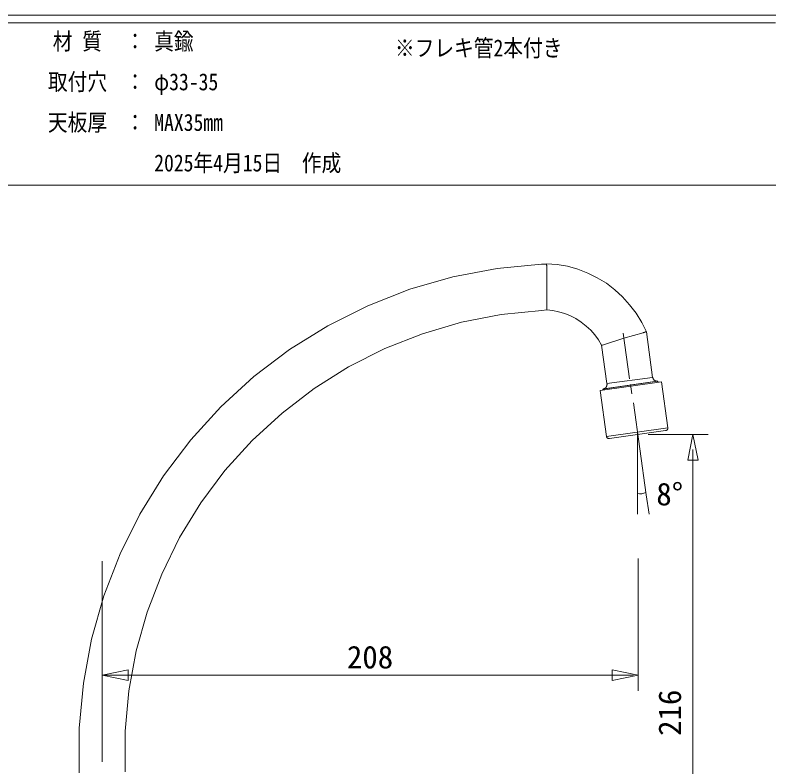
# Model space of a CAD drawing. Units: millimetres, scale not verified. Extents: x -305 to 302, y -412 to 405.
# Drawn here: x 6.4 to 301.5, y 92.3 to 384 of the extents above; entities that cross this region are included whole.
import ezdxf
from ezdxf.enums import TextEntityAlignment as Align

# ---------------------------------------------------------------- set-up
doc = ezdxf.new("R2010")
doc.units = ezdxf.units.MM
doc.header["$LTSCALE"] = 3
doc.layers.add('0-0', color=7, linetype='Continuous', lineweight=18)
doc.layers.add('F-0', color=7, linetype='Continuous', lineweight=15)
doc.styles.add('ＭＳ ゴシック', font='')
doc.styles.get('ＭＳ ゴシック').set_extended_font_data('MS Gothic')

msp = doc.modelspace()

# ---------------------------------------------------------------- linework, layer by layer
at = {"layer": '0-0', "lineweight": 15}
for p, q in [((210.624, 287.326), (212.544, 287.326)), ((212.544, 287.326), (212.559, 287.214)), ((210.709, 269.461), (212.622, 269.706)), ((248.775, 215.69), (251.29, 197.795)), ((251.29, 197.795), (252.339, 190.326))]:
    msp.add_line(p, q, dxfattribs=at)
at = {"layer": '0-0'}
for p, q in [((212.622, 269.96), (212.622, 278.596)), ((212.622, 269.96), (212.622, 269.706)), ((244.795, 242.867), (242.255, 260.647)), ((242.594, 258.615), (250.129, 260.732)), ((251.315, 261.155), (253.745, 243.434)), ((242.594, 258.615), (234.297, 255.99)), ((233.958, 255.906), (235.968, 241.064)), ((253.745, 243.434), (235.965, 241.064)), ((233.341, 238.354), (257.132, 241.741)), ((255.777, 241.91), (234.441, 238.862)), ((234.78, 239.032), (255.523, 241.91)), ((245.617, 237.084), (245.109, 240.64)), ((255.608, 241.572), (255.523, 241.91)), ((255.777, 241.91), (255.947, 241.572)), ((257.132, 241.741), (259.587, 223.876)), ((233.341, 238.354), (235.796, 220.49)), ((234.441, 238.862), (234.611, 238.524)), ((234.78, 238.608), (234.78, 239.032)), ((248.775, 215.69), (246.319, 233.554)), ((235.796, 220.49), (259.587, 223.876)), ((236.981, 219.728), (258.741, 222.776)), ((252.077, 221.278), (275.275, 221.278)), ((269.349, 5.275), (269.349, 215.418)), ((40.099, 94.26), (40.099, 172.068)), ((248.097, 173.122), (248.097, 121.814)), ((40.099, 127.825), (246.177, 127.825))]:
    msp.add_line(p, q, dxfattribs=at)
for points in [[(210.624, 287.326), (193.352, 285.717), (176.165, 282.415), (159.486, 277.674), (143.23, 271.239), (127.736, 263.45), (112.834, 254.306), (98.949, 243.723), (86.164, 232.039), (74.48, 219.169), (63.897, 205.199), (54.753, 190.383), (47.048, 174.889), (40.698, 158.633), (35.957, 141.869), (32.824, 124.681), (31.216, 107.325), (31.216, 89.883)], [(251.315, 261.155), (249.537, 264.796), (247.335, 268.352), (244.795, 271.654), (242.086, 274.702), (239.038, 277.411), (235.821, 279.951), (232.265, 282.068), (228.539, 283.93), (224.729, 285.454), (220.75, 286.555), (216.686, 287.232), (212.537, 287.571)], [(212.537, 287.571), (212.537, 287.486), (212.544, 287.326), (212.559, 287.214), (212.579, 287.131), (212.6, 287.057), (212.618, 286.973), (212.63, 286.861), (212.633, 286.699), (212.622, 286.47), (212.622, 286.386), (212.622, 285.624), (212.622, 279.443), (212.622, 278.596)], [(210.709, 269.461), (194.961, 267.853), (179.552, 264.889), (164.481, 260.402), (149.834, 254.645), (135.694, 247.533), (122.402, 239.151), (109.956, 229.583), (98.356, 218.915), (87.773, 207.231), (78.46, 194.701), (70.162, 181.239), (63.22, 167.099), (57.632, 152.367), (53.314, 137.297), (50.52, 121.718), (49.08, 106.055), (49.08, 90.307)], [(233.958, 255.906), (232.773, 258.022), (231.333, 259.97), (229.725, 261.748), (227.947, 263.356), (225.999, 264.88), (223.967, 266.235), (221.851, 267.336), (219.649, 268.182), (217.279, 268.86), (214.993, 269.368), (212.622, 269.706)], [(251.315, 261.155), (251.145, 261.07), (250.891, 261.07), (250.807, 260.986), (250.637, 260.986), (250.553, 260.816), (250.214, 260.816), (250.129, 260.732)], [(234.297, 255.99), (233.958, 255.99), (233.958, 255.906)], [(253.745, 243.434), (253.745, 243.35), (253.915, 243.18), (253.915, 243.096), (253.999, 242.842), (254.084, 242.757), (254.169, 242.672), (254.253, 242.418), (254.423, 242.334), (254.507, 242.249), (254.592, 242.164), (254.761, 242.164), (254.931, 242.08), (255.1, 241.91), (255.185, 241.91), (255.439, 241.91), (255.608, 241.91)], [(234.441, 238.862), (234.695, 239.032), (234.865, 239.032), (234.949, 239.116), (235.203, 239.201), (235.288, 239.201), (235.373, 239.286), (235.457, 239.54), (235.711, 239.624), (235.796, 239.709), (235.796, 239.878), (235.881, 240.048), (235.965, 240.217), (235.965, 240.302), (235.965, 240.556), (236.135, 240.725), (236.135, 240.81), (235.965, 241.064)], [(258.741, 222.776), (258.825, 222.776), (258.995, 222.776), (259.079, 222.86), (259.164, 222.945), (259.249, 222.945), (259.333, 223.03), (259.503, 223.114), (259.503, 223.284), (259.587, 223.368), (259.587, 223.453), (259.587, 223.538), (259.587, 223.622), (259.587, 223.792), (259.587, 223.876)], [(235.796, 220.49), (235.881, 220.405), (235.881, 220.32), (235.965, 220.236), (235.965, 220.066), (236.135, 219.982), (236.219, 219.897), (236.304, 219.897), (236.304, 219.812), (236.389, 219.812), (236.473, 219.728), (236.643, 219.728), (236.727, 219.728), (236.812, 219.728), (236.897, 219.728), (236.981, 219.728)]]:
    msp.add_lwpolyline(points, dxfattribs=at)
at = {"layer": '0-0', "lineweight": 15}
msp.add_lwpolyline([(247.879, 222.21), (247.879, 197.795), (247.879, 190.326)], dxfattribs=at)
at = {"layer": '0-0'}
for points in [[(269.347, 221.278), (271.379, 211.287), (267.4, 211.287)], [(40.099, 127.825), (50.174, 129.857), (50.174, 125.793)], [(248.097, 127.825), (238.022, 125.793), (238.022, 129.857)]]:
    msp.add_lwpolyline(points, close=True, dxfattribs=at)
at = {"layer": '0-0', "lineweight": 15}
msp.add_arc((249.09, 203.279), 5, 255.97658, 294.43745, dxfattribs=at)
at = {"layer": 'F-0'}
for p, q in [((301.542, 384.022), (-299.694, 384.022)), ((301.479, 381.022), (-299.694, 381.022)), ((301.542, 318.022), (-299.694, 318.022))]:
    msp.add_line(p, q, dxfattribs=at)

# ---------------------------------------------------------------- texts
at = {"layer": '0-0', "style": 'ＭＳ ゴシック', "width": 0.85}
msp.add_text('2025年4月15日\u3000作成', height=6.598, dxfattribs=at).set_placement((60.306, 321.397), align=Align.BOTTOM_LEFT)
at = {"layer": '0-0', "style": 'ＭＳ ゴシック'}
for s, p in [('8°', (255.173, 191.118)), ('208', (135.098, 127.825))]:
    msp.add_text(s, height=8.798, dxfattribs=at).set_placement(p, align=Align.BOTTOM_LEFT)
msp.add_text('216', height=8.798, rotation=90, dxfattribs=at).set_placement((267.429, 104.276), align=Align.BOTTOM_LEFT)
at = {"layer": 'F-0', "style": 'ＭＳ ゴシック', "width": 0.85}
for s, p in [('材 質', (20.931, 368.647)), ('真鍮', (60.306, 368.647)), ('：', (49.056, 368.647)), ('※フレキ管2本付き', (153.742, 366.022)), ('取付穴', (19.056, 352.897)), ('：', (49.056, 352.897)), ('φ33-35', (60.306, 352.897)), ('天板厚', (19.056, 337.147)), ('：', (49.056, 337.147)), ('MAX35mm', (60.306, 337.147))]:
    msp.add_text(s, height=6.598, dxfattribs=at).set_placement(p, align=Align.BOTTOM_LEFT)

doc.saveas('drawing.dxf')
